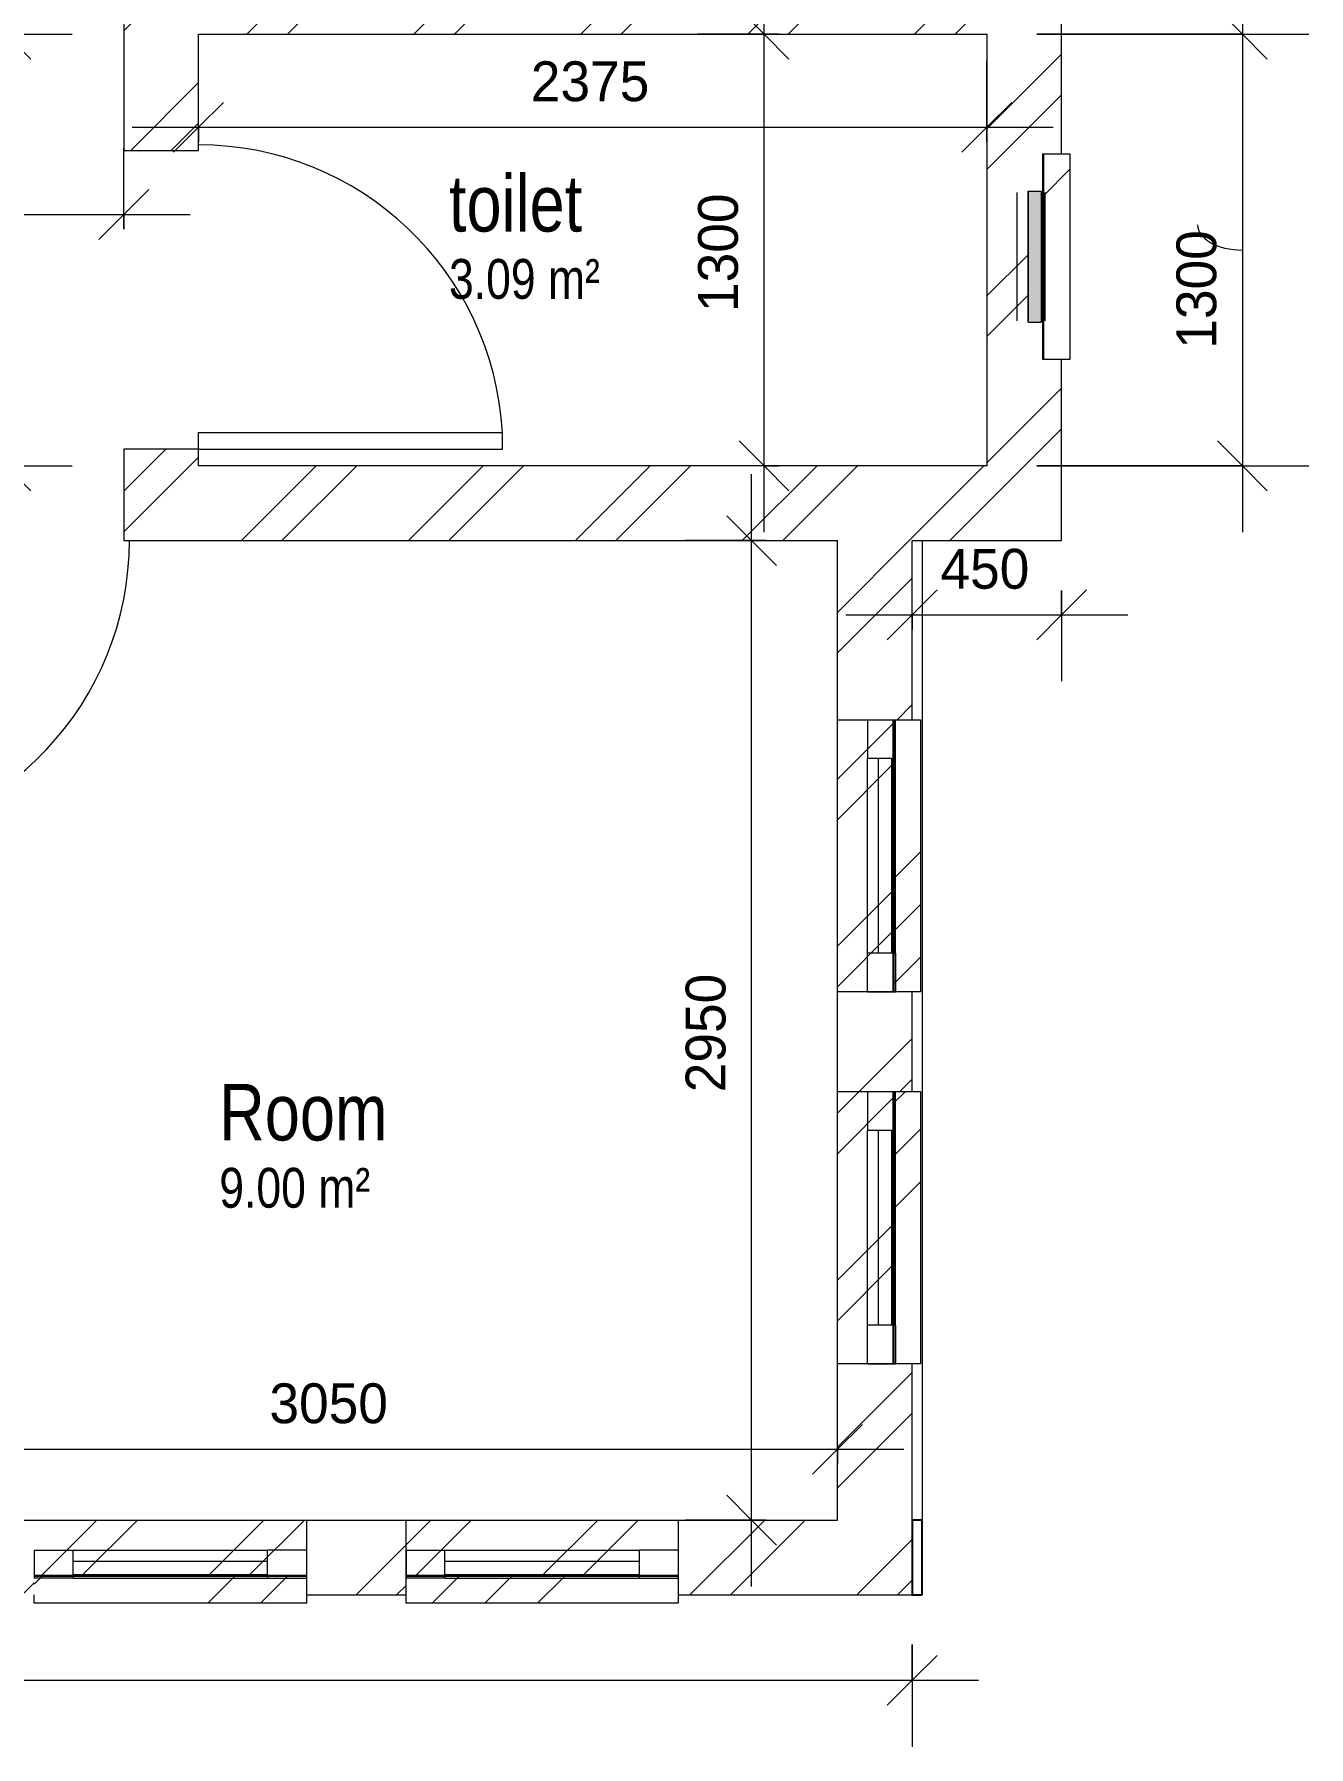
# Model space of a CAD drawing. Header units: millimetres. Extents: x -72672 to -42677, y -7093 to 15979.
# Drawn here: x -50972 to -47132, y 5323 to 10480 of the extents above; entities that cross this region are included whole.
import ezdxf

# ---------------------------------------------------------------- set-up
doc = ezdxf.new("R2010")
doc.units = ezdxf.units.MM
for name, color, linetype, lineweight in [('A-ANNO-DIMS', 211, 'Continuous', 9), ('A-ANNO-DIMS-100', 211, 'Continuous', 9), ('A-AREA-IDEN', 2, 'Continuous', 9), ('A-DETL-GENF', 92, 'Continuous', 9), ('A-DOOR', 31, 'Continuous', 9), ('A-GLAZ', 151, 'Continuous', 9), ('A-WALL', 113, 'Continuous', 9), ('A-WALL-PATT', 111, 'Continuous', 9), ('Q-CASE', 31, 'Continuous', 9)]:
    doc.layers.add(name, color=color, linetype=linetype, lineweight=lineweight)
doc.styles.add('Arial', font='arial.ttf', dxfattribs={"width": 0.8, "height": 120})
doc.styles.add('Arial_1', font='arial.ttf', dxfattribs={"width": 0.8, "height": 170})
doc.styles.add('Bell MT', font='BELL.TTF', dxfattribs={"height": 120})
doc.dimstyles.new('Diagonal_-_2_5mm_Arial', dxfattribs={"dimscale": 304.8, "dimtxt": 125.013856, "dimasz": 0.492126, "dimexe": 0.656168, "dimexo": 0.492126, "dimgap": 0.098425, "dimtad": 1, "dimdec": 0, "dimzin": 0, "dimdsep": 46, "dimtxsty": 'Bell MT', "dimblk1": 'OBLIQUE', "dimblk2": 'OBLIQUE', "dimsah": 1, "dimcen": 0.09, "dimdle": 0.656168, "dimazin": 0, "dimtfac": 1, "dimtdec": 4, "dimtix": 1, "dimtmove": 0, "dimatfit": 3, "dimfxl": 1, "dimtvp": 1, "dimtolj": 1, "dimtzin": 0, "dimarcsym": 2})
doc.dimstyles.new('Diagonal_-_2_5mm_Arial_1', dxfattribs={"dimscale": 304.8, "dimtxt": 125.013856, "dimasz": 0.492126, "dimexe": 0.656168, "dimexo": 0.492126, "dimgap": 0.098425, "dimtad": 1, "dimdec": 0, "dimzin": 0, "dimdsep": 46, "dimtxsty": 'Bell MT', "dimblk1": 'OBLIQUE', "dimblk2": 'OBLIQUE', "dimsah": 1, "dimcen": 0.09, "dimdle": 0.656168, "dimazin": 0, "dimtfac": 1, "dimtdec": 4, "dimtix": 1, "dimtmove": 1, "dimatfit": 3, "dimfxl": 1, "dimtvp": 1, "dimtolj": 1, "dimtzin": 0, "dimarcsym": 2})
pattern_1 = [(45, (-58800, 0), (-251.447, 251.447), []), (45, (-58800, 381), (-251.447, 251.447), [])]

# ---------------------------------------------------------------- blocks, each defined once
blk = doc.blocks.new('M_Single-Flush - 900 X 21OO-375507-Level 1')
at = {"layer": 'A-DOOR', "lineweight": 18}
for p, q in [((399, 112.5), (399, 1027.8)), ((450, 1027.8), (399, 1027.8)), ((450, 112.5), (450, 1027.8)), ((450, 112.5), (399, 112.5))]:
    blk.add_line(p, q, dxfattribs=at)
at = {"layer": 'A-DOOR'}
blk.add_arc((450, 112.5), 916.7, 93.1893, 180, dxfattribs=at)
blk = doc.blocks.new('Schueco AWS 75 SI_ type 1 triple glass 40mm - Schueco 900-V12-Level 1')
at = {"layer": 'A-GLAZ'}
h = blk.add_hatch(dxfattribs=at)
h.set_pattern_fill('FP_31', color=90, style=0, pattern_type=2)
h.set_pattern_definition([(45, (-9233, -5892.85), (-449.013, 449.013), []), (45, (-9074.2, -5892.85), (0, 898.026), []), (45, (-9391.7, -5892.85), (0, 898.026), [])])
h.paths.add_polyline_path([(535, -57.6), (535, -54.6), (-285, -54.6), (-285, -57.6), (10, -57.6)])
h = blk.add_hatch(dxfattribs=at)
h.set_pattern_fill('FP_30', color=90, style=0, pattern_type=2)
h.set_pattern_definition([(44.93, (-9233, -5920.75), (-446.82, 450.105), []), (44.93, (-9074.2, -5920.75), (2.192, 898.023), []), (44.93, (-9391.7, -5920.75), (2.192, 898.023), [])])
h.paths.add_polyline_path([(535, -137.8), (535, -57.6), (-285, -57.6), (-285, -137.8), (481, -137.8)])
at = {"layer": 'A-DETL-GENF'}
for p, q in [((-285, 22.5), (-168, 22.5)), ((-285, 22.5), (-285, -62.5)), ((-168, -62.5), (-168, 22.5)), ((535, 22.5), (418, 22.5)), ((418, -62.5), (418, 22.5)), ((535, 22.5), (535, -62.5)), ((-168, -62.5), (-285, -62.5)), ((418, -62.5), (535, -62.5))]:
    blk.add_line(p, q, dxfattribs=at)
at = {"layer": 'A-GLAZ'}
for p, q in [((-168, 22.5), (418, 22.5)), ((-168, -62.5), (418, -62.5))]:
    blk.add_line(p, q, dxfattribs=at)
at = {"layer": 'A-GLAZ', "lineweight": 18}
for p, q in [((-168, -11.4), (418, -11.4)), ((-168, -51.4), (418.1, -51.4))]:
    blk.add_line(p, q, dxfattribs=at)
at = {"layer": 'A-GLAZ', "color": 90}
for p, q in [((535, -54.6), (-285, -54.6)), ((535, -57.6), (-285, -57.6)), ((-285, -137.8), (-285, -112.5)), ((535, -137.8), (-285, -137.8)), ((535, -112.5), (535, -137.8))]:
    blk.add_line(p, q, dxfattribs=at)
blk = doc.blocks.new('Schueco AWS 75 SI_ type 1 triple glass 40mm - Schueco 900-V13-Level 1')
at = {"layer": 'A-GLAZ'}
h = blk.add_hatch(dxfattribs=at)
h.set_pattern_fill('FP_33', color=90, style=0, pattern_type=2)
h.set_pattern_definition([(45, (-8113, -5892.85), (-449.013, 449.013), []), (45, (-7954.2, -5892.85), (0, 898.026), []), (45, (-8271.7, -5892.85), (0, 898.026), [])])
h.paths.add_polyline_path([(535, -57.6), (535, -54.6), (-285, -54.6), (-285, -57.6)])
h = blk.add_hatch(dxfattribs=at)
h.set_pattern_fill('FP_32', color=90, style=0, pattern_type=2)
h.set_pattern_definition([(44.93, (-8113, -5920.75), (-446.82, 450.105), []), (44.93, (-7954.2, -5920.75), (2.192, 898.023), []), (44.93, (-8271.7, -5920.75), (2.192, 898.023), [])])
h.paths.add_polyline_path([(501.3, -137.8), (535, -137.8), (535, -57.6), (-285, -57.6), (-285, -137.8)])
at = {"layer": 'A-DETL-GENF'}
for p, q in [((-285, 22.5), (-168, 22.5)), ((-285, 22.5), (-285, -62.5)), ((-168, -62.5), (-168, 22.5)), ((535, 22.5), (418, 22.5)), ((418, -62.5), (418, 22.5)), ((535, 22.5), (535, -62.5)), ((-168, -62.5), (-285, -62.5)), ((418, -62.5), (535, -62.5))]:
    blk.add_line(p, q, dxfattribs=at)
at = {"layer": 'A-GLAZ'}
for p, q in [((-168, 22.5), (418, 22.5)), ((-168, -62.5), (418, -62.5))]:
    blk.add_line(p, q, dxfattribs=at)
at = {"layer": 'A-GLAZ', "lineweight": 18}
for p, q in [((-168, -11.4), (418, -11.4)), ((-168, -51.4), (418.1, -51.4))]:
    blk.add_line(p, q, dxfattribs=at)
at = {"layer": 'A-GLAZ', "color": 90}
for p, q in [((535, -54.6), (-285, -54.6)), ((535, -57.6), (-285, -57.6)), ((-285, -137.8), (-285, -112.5)), ((535, -137.8), (-285, -137.8)), ((535, -112.5), (535, -137.8))]:
    blk.add_line(p, q, dxfattribs=at)
blk = doc.blocks.new('Schueco AWS 75 SI_ type 1 triple glass 40mm - Schueco 900-V14-Level 1')
at = {"layer": 'A-GLAZ'}
h = blk.add_hatch(dxfattribs=at)
h.set_pattern_fill('FP_35', color=90, style=0, pattern_type=2)
h.set_pattern_definition([(315, (-6761, 10360.5), (449.013, 449.013), []), (315, (-6761, 10201.7), (898.026, 0), []), (315, (-6761, 10519.2), (898.026, 0), [])])
h.paths.add_polyline_path([(-285, -57.6), (535, -57.6), (535, -54.6), (-285, -54.6)])
h = blk.add_hatch(dxfattribs=at)
h.set_pattern_fill('FP_34', color=90, style=0, pattern_type=2)
h.set_pattern_definition([(315.07, (-6761, 10253.5), (446.82, 450.105), []), (315.07, (-6761, 10095.14), (895.835, 2.187), []), (315.07, (-6761, 10411.86), (895.835, 2.187), [])])
h.paths.add_polyline_path([(-285, -57.6), (-285, -137.8), (535, -137.8), (535, -57.6)])
at = {"layer": 'A-DETL-GENF'}
for p, q in [((-285, 22.5), (-168, 22.5)), ((-285, 22.5), (-285, -62.5)), ((-168, -62.5), (-168, 22.5)), ((535, 22.5), (418, 22.5)), ((418, -62.5), (418, 22.5)), ((535, 22.5), (535, -62.5)), ((-168, -62.5), (-285, -62.5)), ((418, -62.5), (535, -62.5))]:
    blk.add_line(p, q, dxfattribs=at)
at = {"layer": 'A-GLAZ'}
for p, q in [((-168, 22.5), (418, 22.5)), ((-168, -62.5), (418, -62.5))]:
    blk.add_line(p, q, dxfattribs=at)
at = {"layer": 'A-GLAZ', "lineweight": 18}
for p, q in [((-168, -11.4), (418, -11.4)), ((-168, -51.4), (418.1, -51.4))]:
    blk.add_line(p, q, dxfattribs=at)
at = {"layer": 'A-GLAZ', "color": 90}
for p, q in [((535, -54.6), (-285, -54.6)), ((535, -57.6), (-285, -57.6)), ((-285, -137.8), (-285, -112.5)), ((535, -137.8), (-285, -137.8)), ((535, -112.5), (535, -137.8))]:
    blk.add_line(p, q, dxfattribs=at)
blk = doc.blocks.new('Schueco AWS 75 SI_ type 1 triple glass 40mm - Schueco 900-V15-Level 1')
at = {"layer": 'A-GLAZ'}
h = blk.add_hatch(dxfattribs=at)
h.set_pattern_fill('FP_37', color=90, style=0, pattern_type=2)
h.set_pattern_definition([(315, (-7881, 10360.5), (449.013, 449.013), []), (315, (-7881, 10201.7), (898.026, 0), []), (315, (-7881, 10519.2), (898.026, 0), [])])
h.paths.add_polyline_path([(-285, -57.6), (535, -57.6), (535, -54.6), (-285, -54.6)])
h = blk.add_hatch(dxfattribs=at)
h.set_pattern_fill('FP_36', color=90, style=0, pattern_type=2)
h.set_pattern_definition([(315.07, (-7881, 10253.5), (446.82, 450.105), []), (315.07, (-7881, 10095.14), (895.835, 2.187), []), (315.07, (-7881, 10411.86), (895.835, 2.187), [])])
h.paths.add_polyline_path([(-285, -57.6), (-285, -137.8), (535, -137.8), (535, -57.6)])
at = {"layer": 'A-DETL-GENF'}
for p, q in [((-285, 22.5), (-168, 22.5)), ((-285, 22.5), (-285, -62.5)), ((-168, -62.5), (-168, 22.5)), ((535, 22.5), (418, 22.5)), ((418, -62.5), (418, 22.5)), ((535, 22.5), (535, -62.5)), ((-168, -62.5), (-285, -62.5)), ((418, -62.5), (535, -62.5))]:
    blk.add_line(p, q, dxfattribs=at)
at = {"layer": 'A-GLAZ'}
for p, q in [((-168, 22.5), (418, 22.5)), ((-168, -62.5), (418, -62.5))]:
    blk.add_line(p, q, dxfattribs=at)
at = {"layer": 'A-GLAZ', "lineweight": 18}
for p, q in [((-168, -11.4), (418, -11.4)), ((-168, -51.4), (418.1, -51.4))]:
    blk.add_line(p, q, dxfattribs=at)
at = {"layer": 'A-GLAZ', "color": 90}
for p, q in [((535, -54.6), (-285, -54.6)), ((535, -57.6), (-285, -57.6)), ((-285, -137.8), (-285, -112.5)), ((535, -137.8), (-285, -137.8)), ((535, -112.5), (535, -137.8))]:
    blk.add_line(p, q, dxfattribs=at)
blk = doc.blocks.new('Schueco AWS 75 SI_ type 1 triple glass 40mm - Schueco 600x1100-602812-Level 1')
at = {"layer": 'A-GLAZ'}
h = blk.add_hatch(dxfattribs=at)
h.set_pattern_fill('FP_38', color=90, style=0, pattern_type=2)
h.set_pattern_definition([(135.07, (9935.35, -10636.94), (-449.012, -447.92), []), (135.07, (9935.35, -10478.6), (-898.026, -0.002), []), (135.07, (9935.35, -10795.3), (-898.026, -0.002), [])])
h.paths.add_polyline_path([(435, 137.8), (-185, 137.8), (-185, 57.6), (435, 57.6)])
h = blk.add_hatch(dxfattribs=at)
h.set_pattern_fill('FP_39', color=90, style=0, pattern_type=2)
h.set_pattern_definition([(135, (9935.35, -10810.5), (-449.013, -449.013), []), (135, (9935.35, -10651.7), (-898.026, 6e-14), []), (135, (9935.35, -10969.2), (-898.026, 6e-14), [])])
h.paths.add_polyline_path([(435, 57.6), (-185, 57.6), (-185, 54.6), (435, 54.6)])
blk.add_hatch(color=90, dxfattribs=at).paths.add_polyline_path([(322, 11.4), (322, 51.4), (-72, 51.4), (-72, 11.4)])
at = {"layer": 'A-GLAZ', "color": 90}
for p, q in [((-185, 57.6), (-185, 137.8)), ((-185, 137.8), (435, 137.8)), ((435, 137.8), (435, 57.6)), ((-185, 54.6), (-185, 57.6)), ((-185, 57.6), (435, 57.6)), ((-185, 54.6), (435, 54.6)), ((435, 57.6), (435, 54.6))]:
    blk.add_line(p, q, dxfattribs=at)
at = {"layer": 'A-GLAZ'}
for p, q in [((-68, 62.5), (318, 62.5)), ((-72, 51.4), (322, 51.4)), ((-72, 11.4), (-72, 51.4)), ((322, 11.4), (-72, 11.4)), ((322, 11.4), (322, 51.4)), ((-68, -22.5), (318, -22.5))]:
    blk.add_line(p, q, dxfattribs=at)
at = {"layer": 'A-GLAZ', "lineweight": 18}
for p, q in [((-68, 51.4), (318.1, 51.4)), ((-68, 11.4), (318, 11.4))]:
    blk.add_line(p, q, dxfattribs=at)
blk = doc.blocks.new('Casework 1 - Casework 1-606045-Level 1')
at = {"layer": 'Q-CASE'}
blk.add_line((-48297, 8955.4), (-48297, 6005.4), dxfattribs=at)
at = {"layer": 'Q-CASE', "lineweight": 25}
for p, q in [((-48297, 6005.4), (-48327, 6005.4)), ((-48327, 6005.4), (-48327, 5780.4)), ((-48297, 5780.4), (-48297, 6005.4)), ((-48327, 5780.4), (-48297, 5780.4))]:
    blk.add_line(p, q, dxfattribs=at)
blk = doc.blocks.new('DIMBLOCK19-Level 1')
at = {"layer": 'A-ANNO-DIMS-100'}
for p, q in [((-48773.3, 8980.4), (-48773.3, 10680.4)), ((-48773.3, 10480.4), (-48848.3, 10555.4)), ((-48729.4, 10480.4), (-48973.3, 10480.4)), ((-48773.3, 10480.4), (-48698.3, 10405.4)), ((-48773.3, 10480.4), (-48729.4, 10480.4)), ((-48773.3, 9180.4), (-48848.3, 9255.4)), ((-48729.4, 9180.4), (-48973.3, 9180.4)), ((-48773.3, 9180.4), (-48698.3, 9105.4)), ((-48773.3, 9180.4), (-48729.4, 9180.4))]:
    blk.add_line(p, q, dxfattribs=at)
at = {"layer": 'A-ANNO-DIMS-100', "color": 0, "insert": (-48972.1, 9643.9), "char_height": 120, "width": 447.507, "attachment_point": 1, "rotation": 90, "line_spacing_factor": 1.048845, "style": 'Bell MT'}
blk.add_mtext('1300', dxfattribs=at)
blk = doc.blocks.new('_Oblique')
at = {"color": 0, "linetype": 'ByBlock', "lineweight": -2}
blk.add_line((-0.5, -0.5), (0.5, 0.5), dxfattribs=at)
blk = doc.blocks.new('DIMBLOCK20-Level 1')
at = {"layer": 'A-ANNO-DIMS-100'}
for p, q in [((-50477, 10156.2), (-50477, 10400.1)), ((-48102, 10156.2), (-48102, 10400.1)), ((-50477, 10200.1), (-50402, 10275.1)), ((-48102, 10200.1), (-48027, 10275.1)), ((-50677, 10200.1), (-47902, 10200.1)), ((-50477, 10200.1), (-50552, 10125.1)), ((-50477, 10200.1), (-50477, 10156.2)), ((-48102, 10200.1), (-48177, 10125.1)), ((-48102, 10200.1), (-48102, 10156.2))]:
    blk.add_line(p, q, dxfattribs=at)
at = {"layer": 'A-ANNO-DIMS-100', "color": 0, "insert": (-49476, 10398.8), "char_height": 120, "width": 447.507, "attachment_point": 1, "line_spacing_factor": 1.048845, "style": 'Bell MT'}
blk.add_mtext('2375', dxfattribs=at)
blk = doc.blocks.new('DIMBLOCK21-Level 1')
at = {"layer": 'A-ANNO-DIMS-100'}
for p, q in [((-48810.8, 5805.4), (-48810.8, 9155.4)), ((-48810.8, 8955.4), (-48885.8, 9030.4)), ((-48766.9, 8955.4), (-49010.8, 8955.4)), ((-48810.8, 8955.4), (-48735.8, 8880.4)), ((-48810.8, 8955.4), (-48766.9, 8955.4)), ((-48810.8, 6005.4), (-48885.8, 6080.4)), ((-48766.9, 6005.4), (-49010.8, 6005.4)), ((-48810.8, 6005.4), (-48735.8, 5930.4)), ((-48810.8, 6005.4), (-48766.9, 6005.4))]:
    blk.add_line(p, q, dxfattribs=at)
at = {"layer": 'A-ANNO-DIMS-100', "color": 0, "insert": (-49009.6, 7293.9), "char_height": 120, "width": 447.507, "attachment_point": 1, "rotation": 90, "line_spacing_factor": 1.048845, "style": 'Bell MT'}
blk.add_mtext('2950', dxfattribs=at)
blk = doc.blocks.new('DIMBLOCK54-Level 1')
at = {"layer": 'A-ANNO-DIMS-100'}
for p, q in [((-51602, 6174.6), (-51602, 6418.6)), ((-48552, 6174.6), (-48552, 6418.6)), ((-51602, 6218.6), (-51527, 6293.6)), ((-48552, 6218.6), (-48477, 6293.6)), ((-51802, 6218.6), (-48352, 6218.6)), ((-51602, 6218.6), (-51677, 6143.6)), ((-51602, 6218.6), (-51602, 6174.6)), ((-48552, 6218.6), (-48627, 6143.6)), ((-48552, 6218.6), (-48552, 6174.6))]:
    blk.add_line(p, q, dxfattribs=at)
at = {"layer": 'A-ANNO-DIMS-100', "color": 0, "insert": (-50263.5, 6417.3), "char_height": 120, "width": 447.507, "attachment_point": 1, "line_spacing_factor": 1.048845, "style": 'Bell MT'}
blk.add_mtext('3050', dxfattribs=at)
blk = doc.blocks.new('DIMBLOCK81-Level 1')
at = {"layer": 'A-ANNO-DIMS-100'}
for p, q in [((-61552, 5630.4), (-61552, 5322.9)), ((-61552, 5522.9), (-61552, 5630.4)), ((-48327, 5630.4), (-48327, 5322.9)), ((-48327, 5522.9), (-48327, 5630.4)), ((-61552, 5522.9), (-61477, 5597.9)), ((-48327, 5522.9), (-48252, 5597.9)), ((-61752, 5522.9), (-48127, 5522.9)), ((-61552, 5522.9), (-61627, 5447.9)), ((-48327, 5522.9), (-48402, 5447.9))]:
    blk.add_line(p, q, dxfattribs=at)
at = {"layer": 'A-ANNO-DIMS-100', "color": 0, "insert": (-55172.6, 5721.6), "char_height": 120, "width": 559.384, "attachment_point": 1, "line_spacing_factor": 1.048845, "style": 'Bell MT'}
blk.add_mtext('13225', dxfattribs=at)
blk = doc.blocks.new('DIMBLOCK92-Level 1')
at = {"layer": 'A-ANNO-DIMS-100'}
for p, q in [((-48327, 8687.8), (-48327, 8931.7)), ((-48327, 8731.7), (-48252, 8806.7)), ((-47877, 8731.7), (-47802, 8806.7)), ((-47877, 8805.4), (-47877, 8531.7)), ((-47877, 8731.7), (-47877, 8805.4)), ((-48527, 8731.7), (-47677, 8731.7)), ((-48327, 8731.7), (-48402, 8656.7)), ((-48327, 8731.7), (-48327, 8687.8)), ((-47877, 8731.7), (-47952, 8656.7))]:
    blk.add_line(p, q, dxfattribs=at)
at = {"layer": 'A-ANNO-DIMS-100', "color": 0, "insert": (-48241.9, 8930.5), "char_height": 120, "width": 335.63, "attachment_point": 1, "line_spacing_factor": 1.048845, "style": 'Bell MT'}
blk.add_mtext('450', dxfattribs=at)
blk = doc.blocks.new('DIMBLOCK95-Level 1')
at = {"layer": 'A-ANNO-DIMS-100'}
for p, q in [((-51602, 10325.4), (-51602, 9737.4)), ((-51602, 9937.4), (-51602, 10325.4)), ((-50702, 9893.5), (-50702, 10137.4)), ((-51602, 9937.4), (-51527, 10012.4)), ((-50702, 9937.4), (-50627, 10012.4)), ((-51602, 9937.4), (-51677, 9862.4)), ((-51602, 9937.4), (-50502, 9937.4)), ((-50702, 9937.4), (-50777, 9862.4)), ((-50702, 9937.4), (-50702, 9893.5))]:
    blk.add_line(p, q, dxfattribs=at)
at = {"layer": 'A-ANNO-DIMS-100', "color": 0, "insert": (-51291.9, 10136.2), "char_height": 120, "width": 335.63, "attachment_point": 1, "line_spacing_factor": 1.048845, "style": 'Bell MT'}
blk.add_mtext('900', dxfattribs=at)
blk = doc.blocks.new('DIMBLOCK96-Level 1')
at = {"layer": 'A-ANNO-DIMS-100'}
for p, q in [((-47332.3, 10680.4), (-47332.3, 8980.4)), ((-47332.3, 10480.4), (-47407.3, 10555.4)), ((-47952, 10480.4), (-47132.3, 10480.4)), ((-47332.3, 10480.4), (-47952, 10480.4)), ((-47332.3, 10480.4), (-47257.3, 10405.4)), ((-47332.3, 9180.4), (-47407.3, 9255.4)), ((-47952, 9180.4), (-47132.3, 9180.4)), ((-47332.3, 9180.4), (-47952, 9180.4)), ((-47332.3, 9180.4), (-47257.3, 9105.4))]:
    blk.add_line(p, q, dxfattribs=at)
blk.add_ellipse((-47332.3, 9906.2), major_axis=(134.9, 0), ratio=0.562494, start_param=3.141593, end_param=4.712389, dxfattribs=at)
at = {"layer": 'A-ANNO-DIMS-100', "color": 0, "insert": (-47531, 9533.3), "char_height": 120, "width": 447.507, "attachment_point": 1, "rotation": 90, "line_spacing_factor": 1.048845, "style": 'Bell MT'}
blk.add_mtext('1300', dxfattribs=at)
blk = doc.blocks.new('DIMBLOCK97-Level 1')
at = {"layer": 'A-ANNO-DIMS-100'}
for p, q in [((-51057.3, 10680.4), (-51057.3, 8980.4)), ((-51057.3, 10480.4), (-51132.3, 10555.4)), ((-51101.2, 10480.4), (-50857.3, 10480.4)), ((-51057.3, 10480.4), (-51101.2, 10480.4)), ((-51057.3, 10480.4), (-50982.3, 10405.4)), ((-51057.3, 9180.4), (-51132.3, 9255.4)), ((-51101.2, 9180.4), (-50857.3, 9180.4)), ((-51057.3, 9180.4), (-51101.2, 9180.4)), ((-51057.3, 9180.4), (-50982.3, 9105.4))]:
    blk.add_line(p, q, dxfattribs=at)
blk.add_ellipse((-51057.3, 9769.6), major_axis=(111, 0), ratio=0.54725, start_param=1.570796, end_param=3.141593, dxfattribs=at)
at = {"layer": 'A-ANNO-DIMS-100', "color": 0, "insert": (-51232.2, 9396.7), "char_height": 120, "width": 447.507, "attachment_point": 1, "rotation": 90, "line_spacing_factor": 1.048845, "style": 'Bell MT'}
blk.add_mtext('1300', dxfattribs=at)

msp = doc.modelspace()

# ---------------------------------------------------------------- hatches: boundary and pattern name
at = {"layer": 'A-WALL'}
h = msp.add_hatch(dxfattribs=at)
h.set_pattern_fill('FP_1', color=236, style=0, pattern_type=2)
h.set_pattern_definition(pattern_1)
h.paths.add_polyline_path([(-48384.9, 7596), (-48384.9, 8416), (-48552, 8416), (-48552, 7596)])
h = msp.add_hatch(dxfattribs=at)
h.set_pattern_fill('FP_1', color=236, style=0, pattern_type=2)
h.set_pattern_definition(pattern_1)
h.paths.add_polyline_path([(-48384.9, 7596), (-48384.9, 8416), (-48552, 8416), (-48552, 7596)])
h = msp.add_hatch(dxfattribs=at)
h.set_pattern_fill('FP_1', color=236, style=0, pattern_type=2)
h.set_pattern_definition(pattern_1)
h.paths.add_polyline_path([(-48552, 6476), (-48384.9, 6476), (-48384.9, 7296), (-48552, 7296)])
h = msp.add_hatch(dxfattribs=at)
h.set_pattern_fill('FP_1', color=236, style=0, pattern_type=2)
h.set_pattern_definition(pattern_1)
h.paths.add_polyline_path([(-48552, 6476), (-48384.9, 6476), (-48384.9, 7296), (-48552, 7296)])
h = msp.add_hatch(dxfattribs=at)
h.set_pattern_fill('FP_1', color=236, style=0, pattern_type=2)
h.set_pattern_definition(pattern_1)
h.paths.add_polyline_path([(-50152, 5838.2), (-50152, 6005.4), (-50972, 6005.4), (-50972, 5838.2)])
h = msp.add_hatch(dxfattribs=at)
h.set_pattern_fill('FP_1', color=236, style=0, pattern_type=2)
h.set_pattern_definition(pattern_1)
h.paths.add_polyline_path([(-50152, 5838.2), (-50152, 6005.4), (-50972, 6005.4), (-50972, 5838.2)])
h = msp.add_hatch(dxfattribs=at)
h.set_pattern_fill('FP_1', color=236, style=0, pattern_type=2)
h.set_pattern_definition(pattern_1)
h.paths.add_polyline_path([(-49852, 5838.2), (-49032, 5838.2), (-49032, 6005.4), (-49852, 6005.4)])
h = msp.add_hatch(dxfattribs=at)
h.set_pattern_fill('FP_1', color=236, style=0, pattern_type=2)
h.set_pattern_definition(pattern_1)
h.paths.add_polyline_path([(-49852, 5838.2), (-49032, 5838.2), (-49032, 6005.4), (-49852, 6005.4)])
at = {"layer": 'A-WALL-PATT'}
h = msp.add_hatch(dxfattribs=at)
h.set_pattern_fill('FP_1', color=236, style=0, pattern_type=2)
h.set_pattern_definition(pattern_1)
h.paths.add_polyline_path([(-48102, 10480.4), (-47877, 10480.4), (-47877, 10705.4), (-50702, 10705.4), (-50702, 10480.4), (-49557, 10480.4)])
h = msp.add_hatch(dxfattribs=at)
h.set_pattern_fill('FP_1', color=234, style=0, pattern_type=2)
h.set_pattern_definition(pattern_1)
h.paths.add_polyline_path([(-48102, 10480.4), (-47877, 10480.4), (-47877, 10705.4), (-50702, 10705.4), (-50702, 10480.4), (-49557, 10480.4)])
h = msp.add_hatch(dxfattribs=at)
h.set_pattern_fill('FP_1', color=236, style=0, pattern_type=2)
h.set_pattern_definition(pattern_1)
h.paths.add_polyline_path([(-50477, 9180.4), (-50477, 9230.4), (-50702, 9230.4), (-50702, 9180.4)])
h.paths.add_polyline_path([(-50477, 10130.4), (-50477, 10480.4), (-50702, 10480.4), (-50702, 10130.4)])
h = msp.add_hatch(dxfattribs=at)
h.set_pattern_fill('FP_1', color=234, style=0, pattern_type=2)
h.set_pattern_definition(pattern_1)
h.paths.add_polyline_path([(-50477, 9180.4), (-50477, 9230.4), (-50702, 9230.4), (-50702, 9180.4)])
h.paths.add_polyline_path([(-50477, 10130.4), (-50477, 10480.4), (-50702, 10480.4), (-50702, 10130.4)])
h = msp.add_hatch(dxfattribs=at)
h.set_pattern_fill('FP_1', color=236, style=0, pattern_type=2)
h.set_pattern_definition(pattern_1)
h.paths.add_polyline_path([(-47877, 9180.4), (-47877, 9500.4), (-47934.9, 9500.4), (-47934.9, 10120.4), (-47877, 10120.4), (-47877, 10480.4), (-48102, 10480.4), (-48102, 9180.4), (-47931.9, 9180.4)])
h.paths.add_polyline_path([(-47938.1, 9613.4), (-47978.1, 9613.4), (-47978.1, 10007.4), (-47938.1, 10007.4)])
h = msp.add_hatch(dxfattribs=at)
h.set_pattern_fill('FP_1', color=234, style=0, pattern_type=2)
h.set_pattern_definition(pattern_1)
h.paths.add_polyline_path([(-47877, 9180.4), (-47877, 9500.4), (-47934.9, 9500.4), (-47934.9, 10120.4), (-47877, 10120.4), (-47877, 10480.4), (-48102, 10480.4), (-48102, 9180.4), (-47931.9, 9180.4)])
h.paths.add_polyline_path([(-47938.1, 9613.4), (-47978.1, 9613.4), (-47978.1, 10007.4), (-47938.1, 10007.4)])
h = msp.add_hatch(dxfattribs=at)
h.set_pattern_fill('FP_1', color=236, style=0, pattern_type=2)
h.set_pattern_definition(pattern_1)
h.paths.add_polyline_path([(-47877, 8955.4), (-47877, 9180.4), (-50702, 9180.4), (-50702, 8955.4), (-48327, 8955.4)])
h = msp.add_hatch(dxfattribs=at)
h.set_pattern_fill('FP_1', color=234, style=0, pattern_type=2)
h.set_pattern_definition(pattern_1)
h.paths.add_polyline_path([(-47877, 8955.4), (-47877, 9180.4), (-50702, 9180.4), (-50702, 8955.4), (-48327, 8955.4)])
h = msp.add_hatch(dxfattribs=at)
h.set_pattern_fill('FP_1', color=236, style=0, pattern_type=2)
h.set_pattern_definition(pattern_1)
h.paths.add_polyline_path([(-48327, 5780.4), (-48327, 6476), (-48552, 6476), (-48552, 5780.4)])
h.paths.add_polyline_path([(-48327, 7296), (-48327, 7596), (-48552, 7596), (-48552, 7296)])
h.paths.add_polyline_path([(-48327, 8416), (-48327, 8955.4), (-48552, 8955.4), (-48552, 8416)])
h = msp.add_hatch(dxfattribs=at)
h.set_pattern_fill('FP_1', color=234, style=0, pattern_type=2)
h.set_pattern_definition(pattern_1)
h.paths.add_polyline_path([(-48327, 5780.4), (-48327, 6476), (-48552, 6476), (-48552, 5780.4)])
h.paths.add_polyline_path([(-48327, 7296), (-48327, 7596), (-48552, 7596), (-48552, 7296)])
h.paths.add_polyline_path([(-48327, 8416), (-48327, 8955.4), (-48552, 8955.4), (-48552, 8416)])
h = msp.add_hatch(dxfattribs=at)
h.set_pattern_fill('FP_1', color=236, style=0, pattern_type=2)
h.set_pattern_definition(pattern_1)
h.paths.add_polyline_path([(-48552, 5780.4), (-48552, 6005.4), (-49032, 6005.4), (-49032, 5780.4)])
h.paths.add_polyline_path([(-49852, 5780.4), (-49852, 6005.4), (-50152, 6005.4), (-50152, 5780.4)])
h.paths.add_polyline_path([(-50972, 5780.4), (-50972, 6005.4), (-51602, 6005.4), (-51602, 5780.4)])
h = msp.add_hatch(dxfattribs=at)
h.set_pattern_fill('FP_1', color=234, style=0, pattern_type=2)
h.set_pattern_definition(pattern_1)
h.paths.add_polyline_path([(-48552, 5780.4), (-48552, 6005.4), (-49032, 6005.4), (-49032, 5780.4)])
h.paths.add_polyline_path([(-49852, 5780.4), (-49852, 6005.4), (-50152, 6005.4), (-50152, 5780.4)])
h.paths.add_polyline_path([(-50972, 5780.4), (-50972, 6005.4), (-51602, 6005.4), (-51602, 5780.4)])

# ---------------------------------------------------------------- linework, layer by layer
at = {"layer": 'A-WALL', "color": 226, "lineweight": 18}
for p, q in [((-50702, 10705.4), (-50702, 10130.4)), ((-47877, 10120.4), (-47877, 10705.4)), ((-50477, 10480.4), (-48102, 10480.4)), ((-50477, 10130.4), (-50477, 10480.4)), ((-48102, 10480.4), (-48102, 9180.4)), ((-50702, 10130.4), (-50477, 10130.4)), ((-47877, 8955.4), (-47877, 9500.4)), ((-50702, 9230.4), (-50702, 8955.4)), ((-50477, 9230.4), (-50702, 9230.4)), ((-50477, 9180.4), (-50477, 9230.4)), ((-48102, 9180.4), (-50477, 9180.4)), ((-50702, 8955.4), (-48552, 8955.4)), ((-48552, 6005.4), (-48552, 8955.4)), ((-48327, 8955.4), (-47877, 8955.4)), ((-48327, 8416), (-48327, 8955.4)), ((-48552, 8416), (-48327, 8416)), ((-48327, 7596), (-48552, 7596)), ((-48327, 7296), (-48327, 7596)), ((-48552, 7296), (-48327, 7296)), ((-48327, 6476), (-48552, 6476)), ((-48327, 5780.4), (-48327, 6476)), ((-51602, 6005.4), (-48552, 6005.4)), ((-50152, 6005.4), (-50152, 5780.4)), ((-49852, 5780.4), (-49852, 6005.4)), ((-49032, 6005.4), (-49032, 5780.4)), ((-50152, 5780.4), (-49852, 5780.4)), ((-49032, 5780.4), (-48327, 5780.4))]:
    msp.add_line(p, q, dxfattribs=at)

# ---------------------------------------------------------------- block references
at = {"layer": 'A-DOOR', "color": 7}
for p, rotation in [((-50589.5, 9680.4), 269.9999999999997), ((-51152, 9067.9), 180)]:
    msp.add_blockref('M_Single-Flush - 900 X 21OO-375507-Level 1', p, dxfattribs=dict(at, rotation=rotation))
at = {"layer": 'A-GLAZ', "color": 90}
for name, p, rotation in [('Schueco AWS 75 SI_ type 1 triple glass 40mm - Schueco 600x1100-602812-Level 1', (-47989.5, 9935.4), 270), ('Schueco AWS 75 SI_ type 1 triple glass 40mm - Schueco 900-V15-Level 1', (-48439.5, 7881), 89.99999999999966), ('Schueco AWS 75 SI_ type 1 triple glass 40mm - Schueco 900-V14-Level 1', (-48439.5, 6761), 89.99999999999966)]:
    msp.add_blockref(name, p, dxfattribs=dict(at, rotation=rotation))
for name, p in [('Schueco AWS 75 SI_ type 1 triple glass 40mm - Schueco 900-V13-Level 1', (-50687, 5892.9)), ('Schueco AWS 75 SI_ type 1 triple glass 40mm - Schueco 900-V12-Level 1', (-49567, 5892.9))]:
    msp.add_blockref(name, p, dxfattribs=at)
at = {"layer": 'Q-CASE'}
msp.add_blockref('Casework 1 - Casework 1-606045-Level 1', (0, 0), dxfattribs=at)

# ---------------------------------------------------------------- texts
at = {"layer": 'A-AREA-IDEN', "attachment_point": 1}
for s, insert, char_height, width, style in [('toilet', (-49722.5, 10056.1), 170, 481.012, 'Arial_1'), ('3.09 m²', (-49722.5, 9803.5), 120, 590.042, 'Arial'), ('Room', (-50414.6, 7318.9), 170, 641.35, 'Arial_1'), ('9.00 m²', (-50414.6, 7066.3), 120, 590.042, 'Arial')]:
    msp.add_mtext(s, dxfattribs=dict(at, insert=insert, char_height=char_height, width=width, style=style))

# ---------------------------------------------------------------- dimensions: what is measured, and where the dimension line sits
at = {"layer": 'A-ANNO-DIMS'}
for base, p1, p2, picture, middle in [((-51057.3, 9180.4), (-50951.2, 10480.4), (-50951.2, 9180.4), 'DIMBLOCK97-Level 1', (-51152.2, 9620.4)), ((-47332.3, 9180.4), (-48102, 10480.4), (-48102, 9180.4), 'DIMBLOCK96-Level 1', (-47451, 9757.1))]:
    dim = msp.add_linear_dim(base=base, p1=p1, p2=p2, angle=90, dimstyle='Diagonal_-_2_5mm_Arial_1', override={"dimpost": '<>', "dimfxl": 1300}, dxfattribs=at)
    dim.commit()
    dim.dimension.update_dxf_attribs({"geometry": picture, "text_midpoint": middle, "dimtype": 160, "text_rotation": 90})
for base, p1, p2, override, picture, middle in [((-48773.3, 10480.4), (-48879.4, 9180.4), (-48879.4, 10480.4), {"dimpost": '<>', "dimfxl": 1300}, 'DIMBLOCK19-Level 1', (-48864.2, 9830.4)), ((-48810.8, 8955.4), (-48916.9, 6005.4), (-48916.9, 8955.4), {"dimpost": '<>', "dimfxl": 2950}, 'DIMBLOCK21-Level 1', (-48902.9, 7480.4))]:
    dim = msp.add_linear_dim(base=base, p1=p1, p2=p2, angle=90, dimstyle='Diagonal_-_2_5mm_Arial', override=override, dxfattribs=at)
    dim.commit()
    dim.dimension.update_dxf_attribs({"geometry": picture, "text_midpoint": middle})
for base, p1, p2, override, picture, middle in [((-50702, 9937.4), (-51602, 10475.4), (-50702, 10043.5), {"dimpost": '<>', "dimfxl": 998.24292}, 'DIMBLOCK95-Level 1', (-51152, 10029.6)), ((-48102, 10200.1), (-50477, 10306.2), (-48102, 10306.2), {"dimpost": '<>', "dimfxl": 2375}, 'DIMBLOCK20-Level 1', (-49289.5, 10292.3)), ((-47877, 8731.7), (-48327, 8837.8), (-47877, 8955.4), {"dimpost": '<>', "dimfxl": 465.101023}, 'DIMBLOCK92-Level 1', (-48102, 8822.6)), ((-48552, 6218.6), (-51602, 6324.6), (-48552, 6324.6), {"dimpost": '<>', "dimfxl": 3050}, 'DIMBLOCK54-Level 1', (-50077, 6309.5)), ((-48327, 5522.9), (-61552, 5780.4), (-48327, 5780.4), {"dimpost": '<>', "dimfxl": 13225}, 'DIMBLOCK81-Level 1', (-54939.5, 5613.8))]:
    dim = msp.add_linear_dim(base=base, p1=p1, p2=p2, dimstyle='Diagonal_-_2_5mm_Arial', override=override, dxfattribs=at)
    dim.commit()
    dim.dimension.update_dxf_attribs({"geometry": picture, "text_midpoint": middle})

doc.saveas('drawing.dxf')
